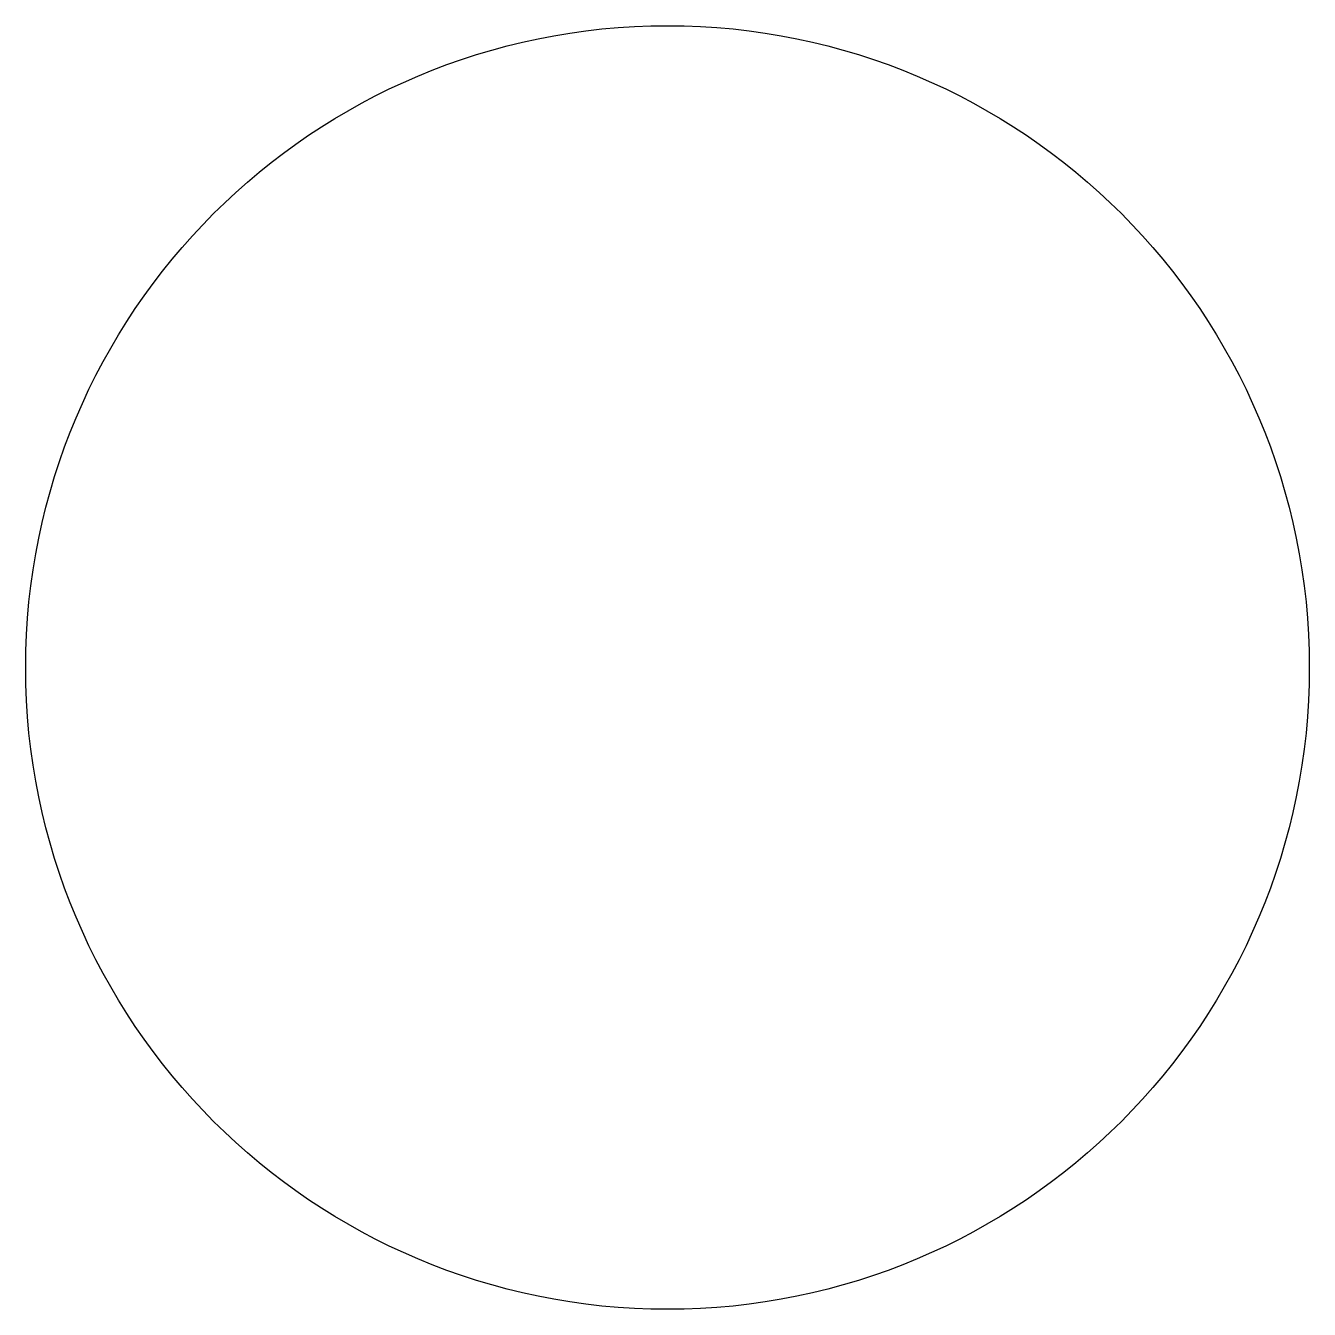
# Model space of a CAD drawing. Extents: x 8332 to 9444, y 9443 to 10555.
import ezdxf

# ---------------------------------------------------------------- set-up
doc = ezdxf.new("R2010")
doc.units = 0
doc.header["$MEASUREMENT"] = 0
doc.layers.get('0').update_dxf_attribs({"linetype": 'CONTINUOUS'})

msp = doc.modelspace()

# ---------------------------------------------------------------- linework, layer by layer
msp.add_circle((8888, 9999), 556)

doc.saveas('drawing.dxf')
